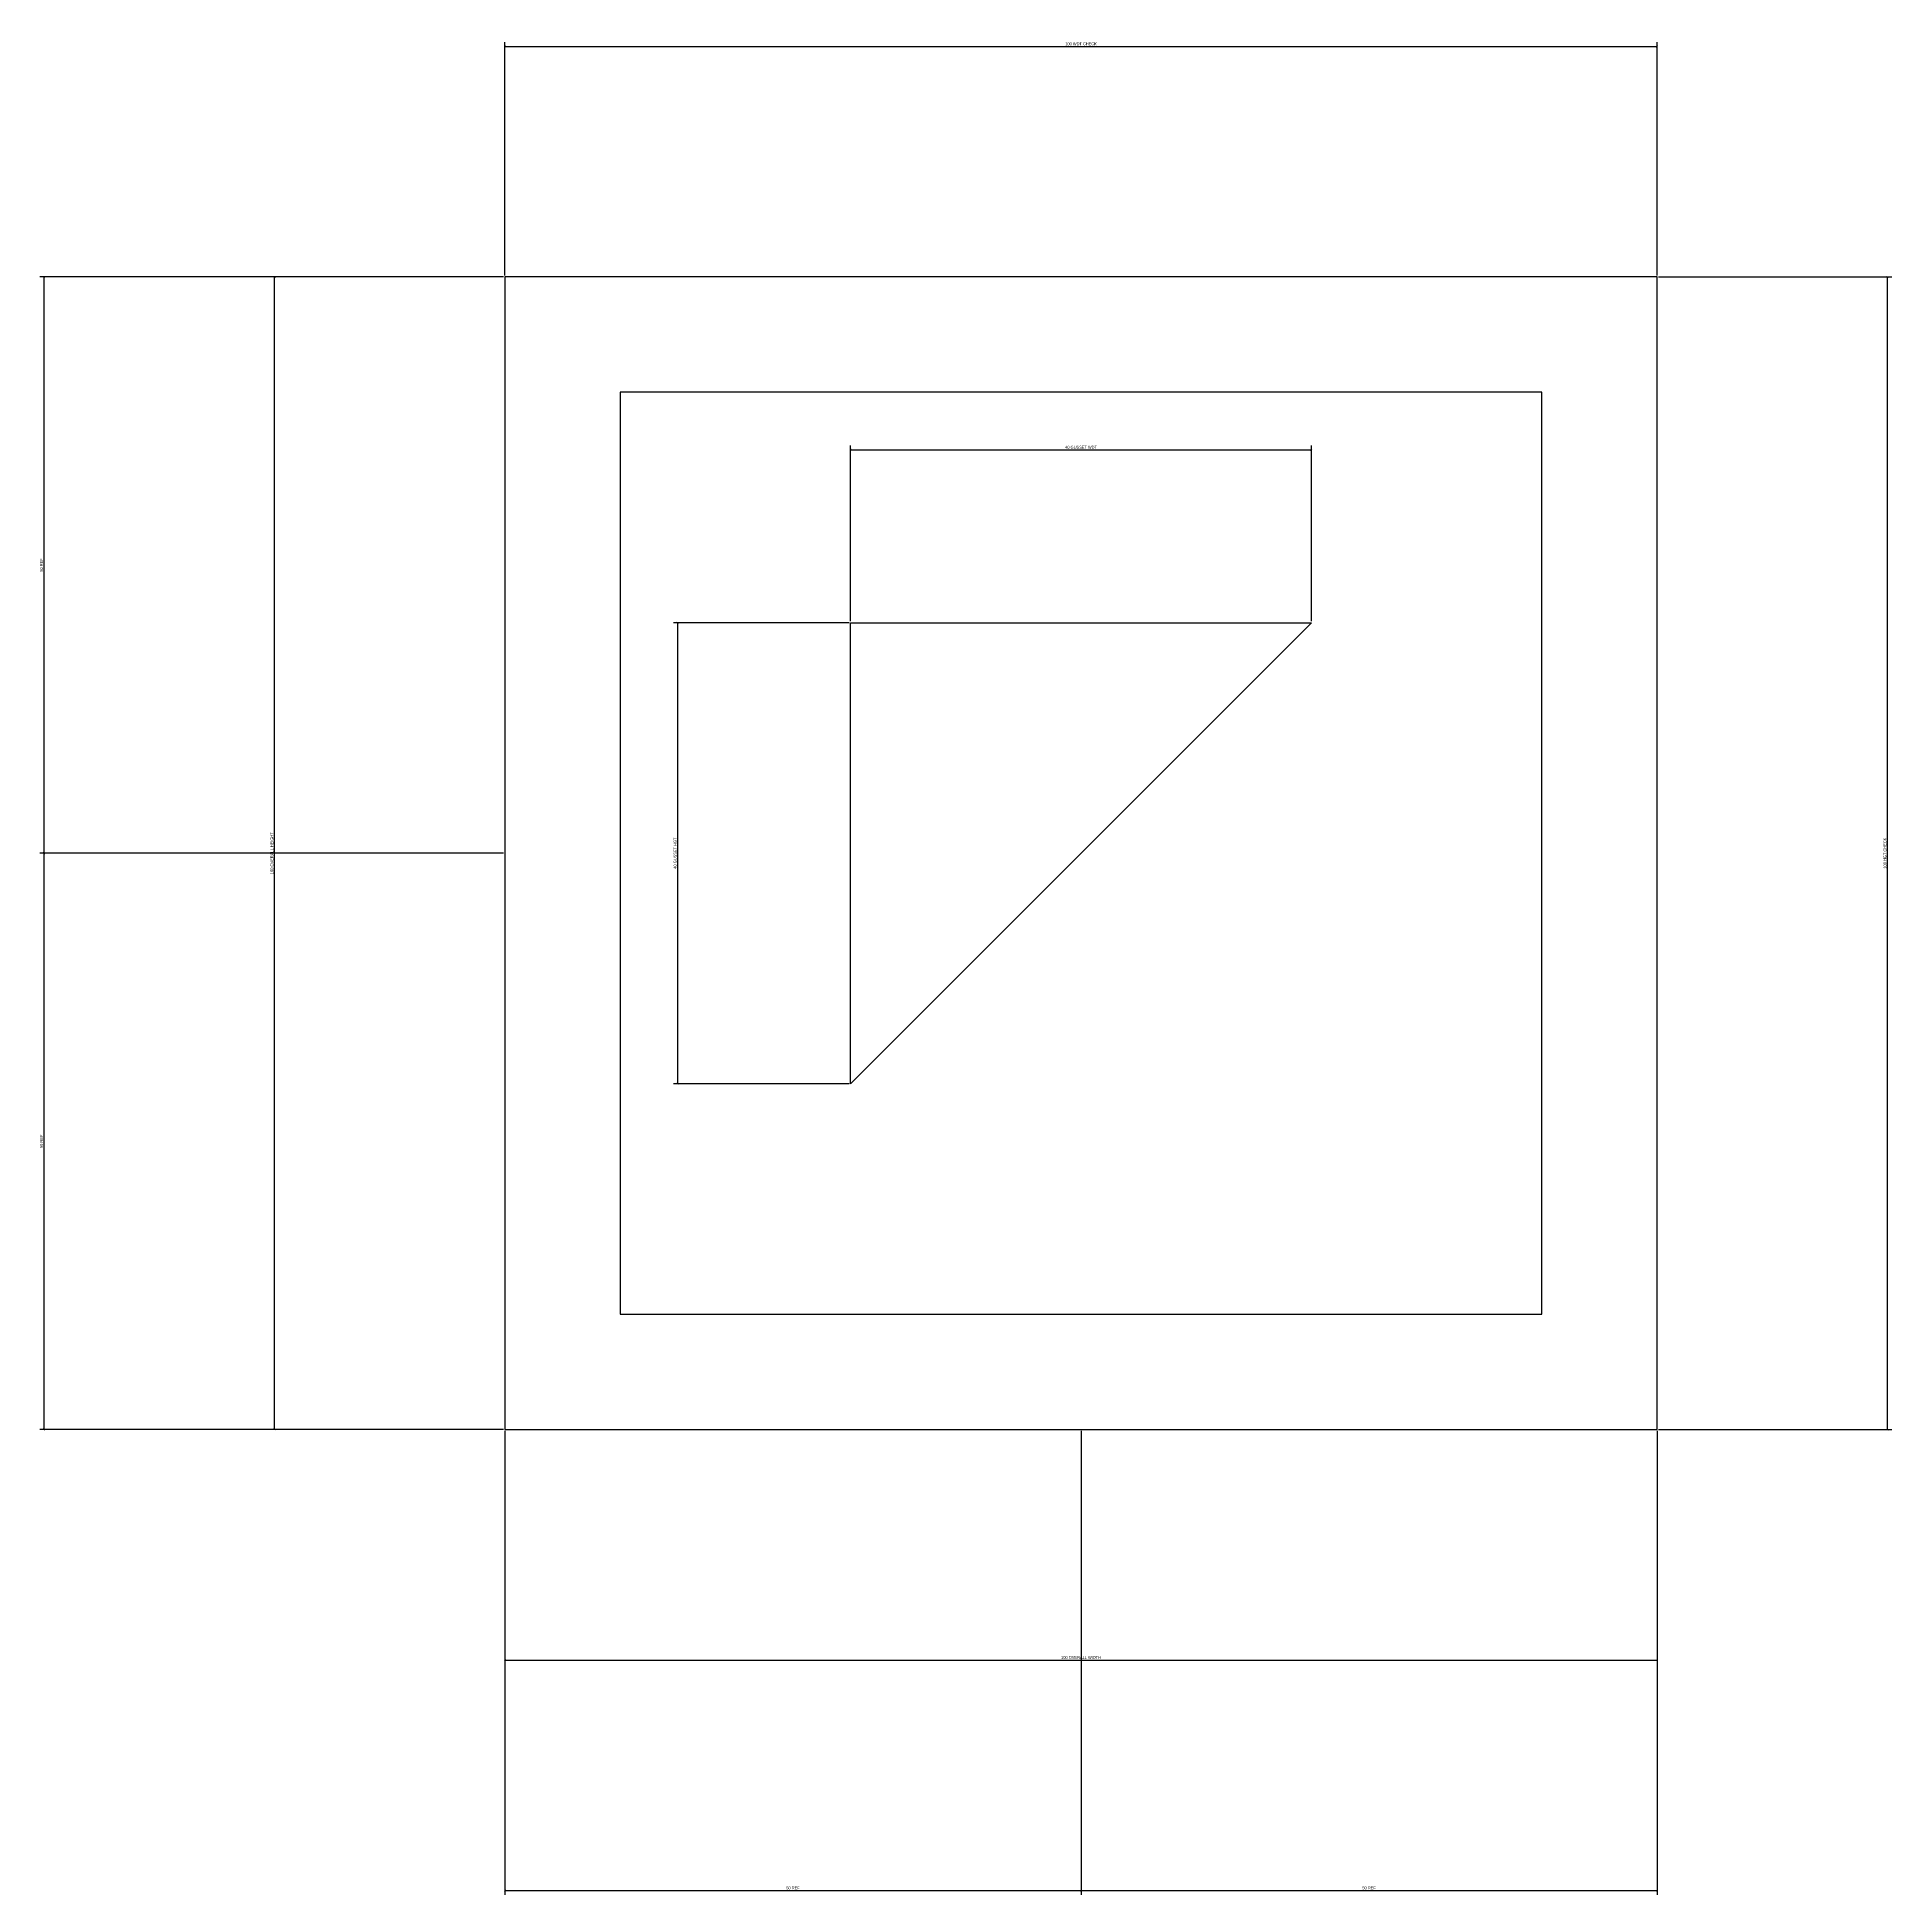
# Model space of a CAD drawing. Header units: metres. Extents: x -41 to 120, y -40 to 121.
import ezdxf

# ---------------------------------------------------------------- set-up
doc = ezdxf.new("R2010")
doc.units = ezdxf.units.M
doc.layers.add('DIMENSIONS', color=3, linetype='Continuous')
doc.layers.add('GEOMETRY', color=7, linetype='Continuous')
doc.styles.add('OpenSansCondensed-Light', font='OpenSansCondensed-Light.ttf')
doc.dimstyles.new('EZDXF', dxfattribs={"dimtxt": 0.25, "dimasz": 0.175, "dimexe": 0.375, "dimexo": 0.125, "dimgap": 0.1, "dimtad": 1, "dimlfac": 100, "dimzin": 12, "dimdsep": 46, "dimtxsty": 'OpenSansCondensed-Light', "dimblk": 'ARCHTICK', "dimcen": 2.5, "dimazin": 3, "dimtfac": 0.5, "dimtmove": 2, "dimatfit": 3})

# ---------------------------------------------------------------- blocks, each defined once
blk = doc.blocks.new('_ARCHTICK')
at = {"color": 0, "linetype": 'BYBLOCK', "const_width": 0.15}
blk.add_lwpolyline([(-0.5, -0.5), (0.5, 0.5)], dxfattribs=at)

msp = doc.modelspace()

# ---------------------------------------------------------------- linework, layer by layer
at = {"layer": 'GEOMETRY'}
for p, q in [((30, 30), (70, 70)), ((30, 30), (30, 70)), ((30, 70), (70, 70))]:
    msp.add_line(p, q, dxfattribs=at)
for points in [[(0, 0), (100, 0), (100, 100), (0, 100)], [(10, 10), (90, 10), (90, 90), (10, 90)]]:
    msp.add_lwpolyline(points, close=True, dxfattribs=at)

# ---------------------------------------------------------------- dimensions: what is measured, and where the dimension line sits
at = {"layer": 'DIMENSIONS'}
for base, p1, p2, text in [((0, 120), (0, 100), (100, 100), '100 WDT CHECK'), ((30, 85), (30, 70), (70, 70), '40 GUSSET WDT'), ((0, -20), (0, 0), (100, 0), '100 OVERALL WIDTH'), ((0, -40), (0, 0), (50, 0), '50 REF'), ((50, -40), (50, 0), (100, 0), '50 REF')]:
    msp.add_linear_dim(base=base, p1=p1, p2=p2, text=text, dimstyle='EZDXF', dxfattribs=at).render()
for base, p1, p2, text in [((-40, 50), (0, 50), (0, 100), '50 REF'), ((-20, 0), (0, 0), (0, 100), '100 OVERALL HEIGHT'), ((120, 0), (100, 0), (100, 100), '100 HGT CHECK'), ((15, 30), (30, 30), (30, 70), '40 GUSSET HGT'), ((-40, 0), (0, 0), (0, 50), '50 REF')]:
    msp.add_linear_dim(base=base, p1=p1, p2=p2, angle=90, text=text, dimstyle='EZDXF', dxfattribs=at).render()

doc.saveas('drawing.dxf')
